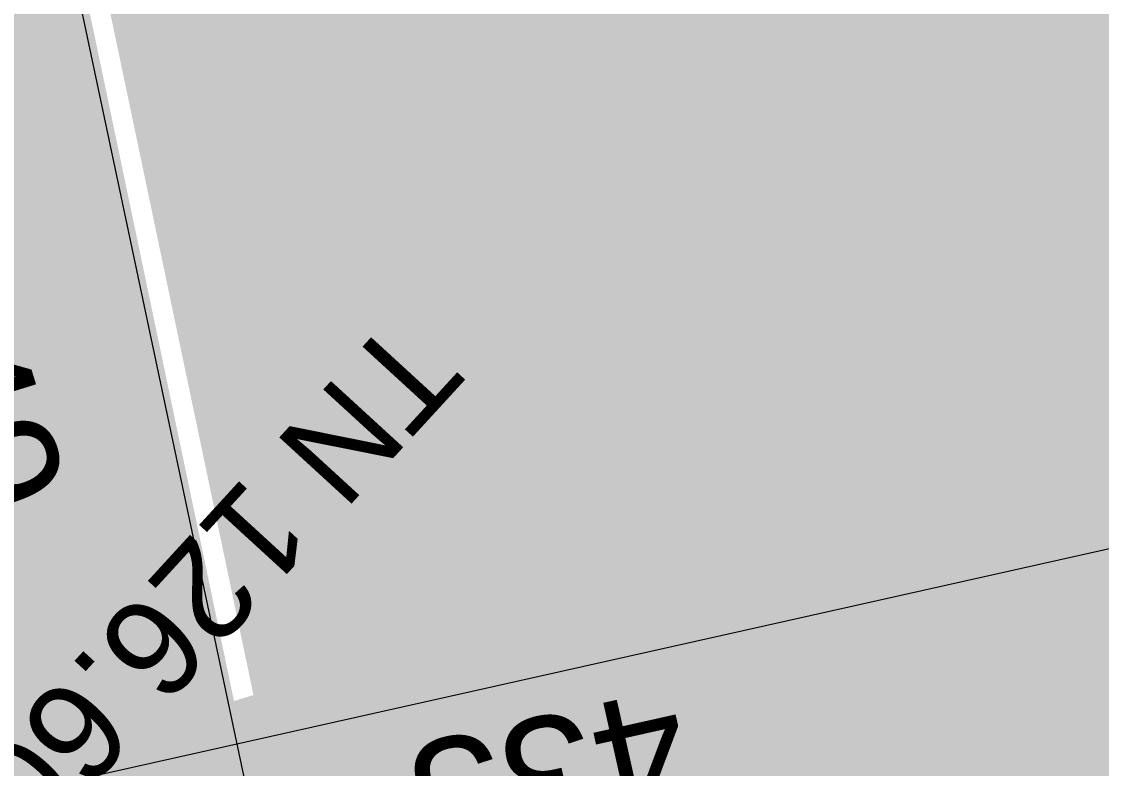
# Model space of a CAD drawing. Header units: metres. Extents: x -2858 to 512, y -1995 to 1252.
# Drawn here: x -883.007 to -880.215, y -864.218 to -862.287 of the extents above; entities that cross this region are included whole.
import ezdxf
from ezdxf.enums import TextEntityAlignment as Align
from ezdxf.lldxf.tags import DXFTag

# ---------------------------------------------------------------- set-up
doc = ezdxf.new("R2010")
doc.units = ezdxf.units.M
doc.layers.add('Calque commun', color=7, linetype='Continuous')
doc.layers.add('Textes', color=7, linetype='Continuous')
doc.styles.add('ARIAL', font='arial.ttf')
doc.styles.add('Arial17', font='arial.ttf', dxfattribs={"height": 0.253354})
tags = doc.linetypes.add('HIDDEN', pattern=[0.375, 0.25, -0.125]).pattern_tags.tags
tags[6:7] = [DXFTag(74, 4), DXFTag(75, 0), DXFTag(340, '0'), DXFTag(46, 1.0), DXFTag(50, 0.0), DXFTag(44, 0.0), DXFTag(45, 0.0)]
tags[4:5] = [DXFTag(74, 4), DXFTag(75, 0), DXFTag(340, '0'), DXFTag(46, 1.0), DXFTag(50, 0.0), DXFTag(44, 0.0), DXFTag(45, 0.0)]

# ---------------------------------------------------------------- blocks, each defined once
blk = doc.blocks.new('geometrebondepartleger')
at = {"layer": 'Calque commun', "color": 3, "linetype": 'HIDDEN', "lineweight": 18}
blk.add_line((110.6011, 151.5173), (88.9876, 121.9972), dxfattribs=at)
blk = doc.blocks.new('DimLine13557')
at = {"layer": 'Calque commun', "color": 1, "linetype": 'Continuous', "lineweight": 9, "style": 'ARIAL'}
blk.add_text('249', height=0.30925, rotation=59.0389, dxfattribs=at).set_placement((24.5804, 117.4043), align=Align.BOTTOM_CENTER)
blk = doc.blocks.new('DimLine14785')
at = {"layer": 'Calque commun', "color": 1, "linetype": 'Continuous', "lineweight": 9}
blk.add_line((22.2264, 120.3829), (25.7478, 117.8661), dxfattribs=at)
at = {"layer": 'Calque commun', "color": 1, "linetype": 'Continuous', "lineweight": 9, "style": 'ARIAL'}
blk.add_text('433', height=0.30925, rotation=324.4456, dxfattribs=at).set_placement((23.9929, 119.1326), align=Align.BOTTOM_CENTER)

msp = doc.modelspace()

# ---------------------------------------------------------------- hatches: boundary and pattern name
at = {"layer": 'Calque commun', "linetype": 'Continuous', "lineweight": 9}
h = msp.add_hatch(color=71, dxfattribs=at)
h.paths.add_polyline_path([(-894.3583, -886.2676), (-896.3192, -883.5226), (-888.2524, -877.6135), (-886.586, -876.3393), (-886.8767, -875.3825), (-884.8738, -874.7513), (-884.8402, -874.7878), (-880.9683, -873.5262), (-883.8216, -864.4643), (-882.4071, -864.0286), (-883.1716, -860.3872), (-880.4023, -859.5465), (-873.6209, -891.494), (-875.0612, -892.5783), (-875.0615, -892.5781), (-902.5961, -913.9047), (-904.7618, -911.0101), (-904.83, -911.051), (-908.0635, -906.7949), (-907.402, -906.4871), (-906.676, -906.1878), (-908.0278, -906.8123), (-908.0277, -906.8123), (-906.633, -906.1688), (-906.5259, -906.1215), (-906.5027, -906.0564), (-906.2329, -905.8844), (-906.2257, -905.8941), (-903.2427, -909.8522), (-899.2647, -906.823), (-902.2373, -902.8786), (-901.2676, -902.1455), (-898.2725, -906.1197), (-892.2652, -901.5924), (-895.2673, -897.6089), (-894.2923, -896.8717), (-894.1447, -896.7624), (-891.1355, -900.7554), (-887.1424, -897.7462), (-885.1459, -896.2416), (-888.1551, -892.2485), (-890.1515, -893.753), (-887.3142, -891.5982), (-887.312, -891.5965), (-887.3061, -891.5943), (-884.2968, -895.5873), (-878.3072, -891.0735), (-881.3218, -887.0779), (-881.3053, -887.0652), (-881.267, -887.0736), (-880.3466, -886.363), (-877.306, -890.2953), (-875.8748, -889.2167), (-875.3354, -888.8103), (-878.3447, -884.8172), (-876.3941, -883.3472), (-879.7956, -878.7899), (-879.8159, -878.8066), (-882.7608, -874.899), (-884.7572, -876.4036), (-884.7683, -876.389), (-884.8766, -876.4936), (-886.603, -877.7946), (-886.7538, -877.9083), (-883.7445, -881.9013), (-884.6572, -882.6357), (-884.6578, -882.6362), (-884.6642, -882.6278), (-884.6866, -882.6448), (-887.689, -878.6608), (-893.6786, -883.1747), (-890.6696, -887.1675), (-890.9215, -887.3579), (-892.5544, -887.0226), (-894.2901, -886.2961), (-892.6302, -885.0451), (-893.3524, -884.0868), (-893.334, -884.0729), (-894.0562, -883.1146), (-895.7148, -884.3646), (-895.011, -885.3368), (-894.3282, -886.2802)])
h.paths.add_polyline_path([(-883.3217, -866.0333), (-883.3266, -866.0348), (-883.0472, -866.9213), (-882.4997, -866.7488), (-882.7728, -865.8824), (-882.7679, -865.8809), (-883.0473, -864.9944), (-883.5947, -865.1669)], flags=16)
msp.add_hatch(color=61, dxfattribs=at).paths.add_polyline_path([(-890.8275, -862.9315), (-889.7861, -866.3562), (-883.6253, -864.4145), (-882.4532, -864.0644), (-883.176, -860.6155)])

# ---------------------------------------------------------------- block references
at = {"layer": 'Calque commun', "color": 0, "linetype": 'ByBlock', "lineweight": -2, "rotation": 228.1617603435354}
msp.add_blockref('geometrebondepartleger', (-916.0371, -706.7784), dxfattribs=at)
at = {"layer": 'Calque commun', "color": 1, "linetype": 'Continuous', "lineweight": 9, "rotation": 228.1617603435354}
for name in ['DimLine14785', 'DimLine13557']:
    msp.add_blockref(name, (-954.4467, -766.6559), dxfattribs=at)

# ---------------------------------------------------------------- texts
at = {"layer": 'Textes', "color": 5, "linetype": 'ByBlock', "lineweight": -2, "style": 'Arial17'}
msp.add_text('TN 126.60', height=0.25335, rotation=227.4937, dxfattribs=at).set_placement((-882.0971, -862.9846), align=Align.BOTTOM_LEFT)

doc.saveas('drawing.dxf')
